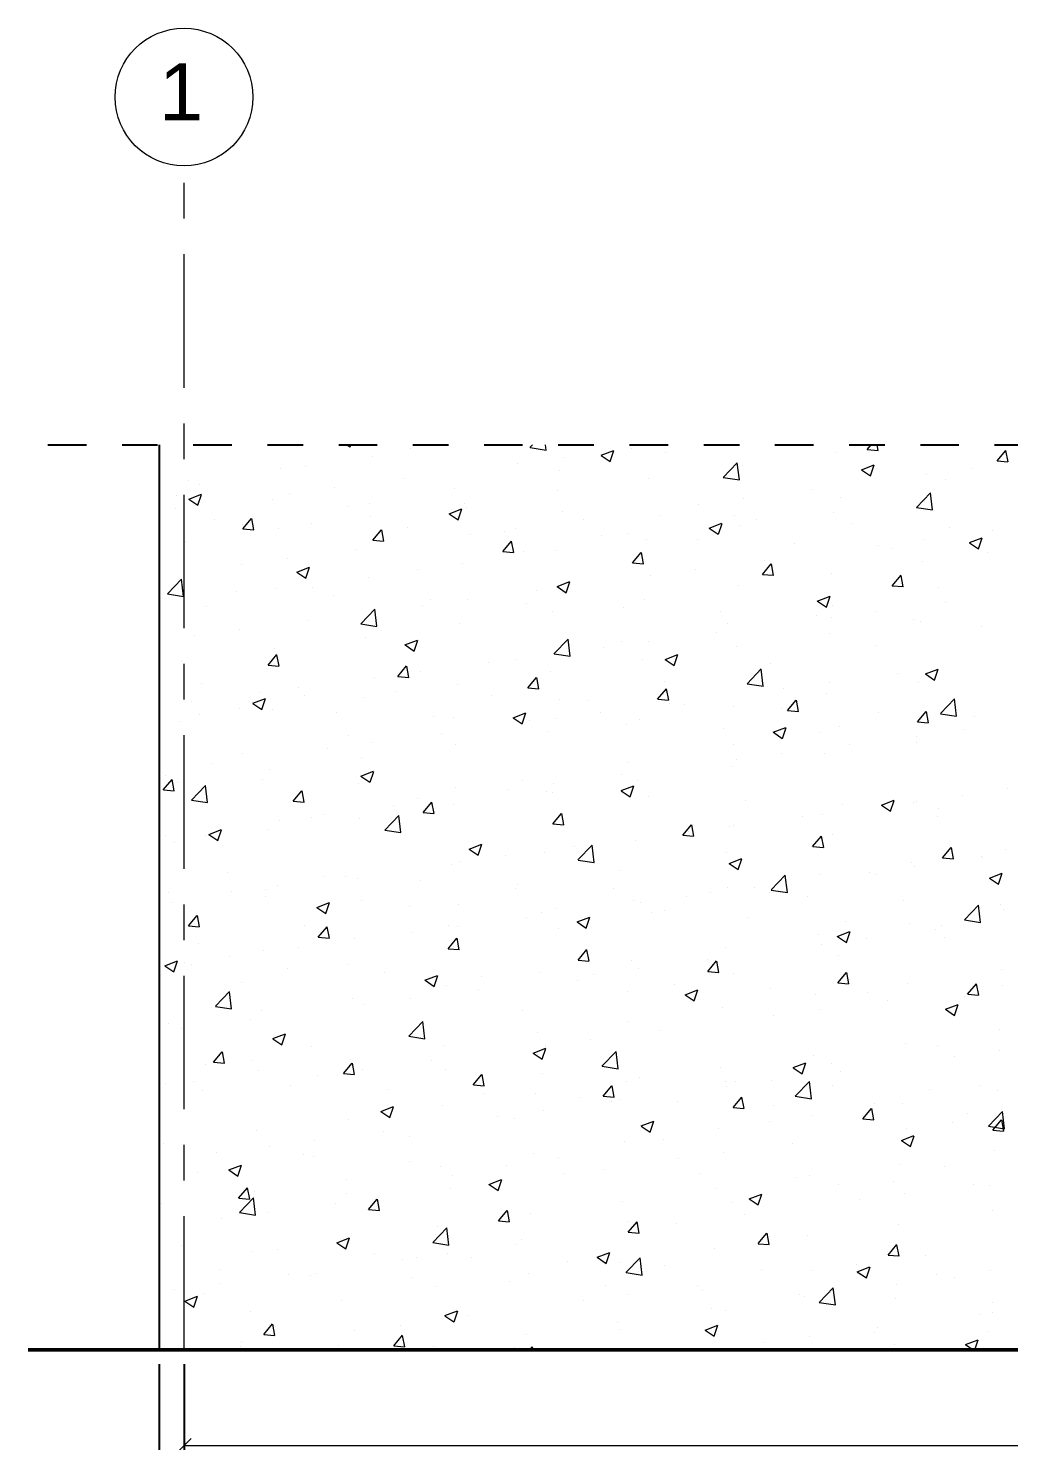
# Model space of a CAD drawing. Header units: inches. Extents: x -1721 to -596, y -6348 to -3031.
# Drawn here: x -806.063 to -803.312, y -3128.241 to -3124.276 of the extents above; entities that cross this region are included whole.
import ezdxf

# ---------------------------------------------------------------- set-up
doc = ezdxf.new("R2010")
doc.units = ezdxf.units.IN
doc.header["$MEASUREMENT"] = 0
for name, pattern in [('$0$ACAD_ISO10W100', [18, 12, -3, 0, -3]), ('$0$CENTERX2', [4, 2.5, -0.5, 0.5, -0.5]), ('$0$CENTRO2', [1.125, 0.75, -0.125, 0.125, -0.125])]:
    doc.linetypes.add(name, pattern=pattern)
for name, color, linetype, lineweight in [('$0$A-ELEV-PATT', 8, 'Continuous', 18), ('$0$AA - pareti sezionate', 236, 'Continuous', 50), ('$0$AA pareti non sezionate', 2, 'Continuous', 25), ('$1$AA - linee quote', 3, 'Continuous', 13), ('$2$A-WALL-FULL', 7, 'Continuous', 35)]:
    doc.layers.add(name, color=color, linetype=linetype, lineweight=lineweight)
doc.styles.add('$0$ARIAL', font='Arial.ttf')
doc.styles.add('$4$E-ROMANS', font='romans.shx', dxfattribs={"width": 0.8})
doc.dimstyles.new('$0$E-0100_TICK_12', dxfattribs={"dimscale": 0.001, "dimtxt": 70, "dimasz": 40, "dimexe": 60, "dimexo": 40, "dimgap": 60, "dimtad": 4, "dimdec": 0, "dimlfac": 100, "dimzin": 0, "dimdsep": 46, "dimtxsty": '$4$E-ROMANS', "dimblk": 'OBLIQUE', "dimblk1": 'OBLIQUE', "dimblk2": 'OBLIQUE', "dimcen": 60, "dimclrd": 256, "dimclre": 256, "dimclrt": 256, "dimadec": 0, "dimazin": 0, "dimtfac": 1, "dimtdec": 0, "dimtmove": 1, "dimatfit": 3, "dimldrblk": '$0$_Open90', "dimfxl": 1, "dimtfill": 1, "dimtolj": 1, "dimtzin": 0, "dimlwd": -1, "dimarcsym": 0})

# ---------------------------------------------------------------- blocks, each defined once
blk = doc.blocks.new('_Oblique')
at = {"color": 0, "linetype": 'ByBlock', "lineweight": -2}
blk.add_line((-0.5, -0.5), (0.5, 0.5), dxfattribs=at)
blk = doc.blocks.new('*D1088')
at = {"layer": '$1$AA - linee quote', "linetype": 'Continuous', "lineweight": -2, "transparency": 16777216}
for p, q in [((-805.6261, -3128.0254), (-805.6261, -3128.3145)), ((-799.6152, -3128.0254), (-799.6152, -3128.3145))]:
    blk.add_line(p, q, dxfattribs=at)
at = {"layer": '$1$AA - linee quote', "transparency": 16777216}
blk.add_line((-805.6261, -3128.2545), (-799.6152, -3128.2545), dxfattribs=at)
at = {"layer": 'DEFPOINTS', "color": 0, "linetype": 'Continuous', "transparency": 16777216}
for p in [(-805.6261, -3127.9854), (-799.6152, -3127.9854), (-799.6152, -3128.2545)]:
    blk.add_point(p, dxfattribs=at)
at = {"layer": '$1$AA - linee quote', "linetype": 'Continuous', "transparency": 16777216, "xscale": 0.04, "yscale": 0.04, "zscale": 0.04, "rotation": 180}
blk.add_blockref('_Oblique', (-805.6261, -3128.2545), dxfattribs=at)
at = {"layer": '$1$AA - linee quote', "linetype": 'Continuous', "transparency": 16777216, "xscale": 0.04, "yscale": 0.04, "zscale": 0.04}
blk.add_blockref('_Oblique', (-799.6152, -3128.2545), dxfattribs=at)
at = {"layer": '$1$AA - linee quote', "linetype": 'Continuous', "transparency": 16777216, "insert": (-802.6206, -3128.3495), "char_height": 0.07, "attachment_point": 5, "style": '$4$E-ROMANS', "bg_fill": 3, "box_fill_scale": 1.25, "bg_fill_color": 256, "bg_fill_true_color": 13158600, "bg_fill_transparency": 0}
blk.add_mtext('\\A1;601', dxfattribs=at)
blk = doc.blocks.new('$0$_Open90')
at = {"color": 0, "linetype": 'ByBlock', "lineweight": -2}
for p, q in [((-19.685, 19.685), (0, 0)), ((0, 0), (-39.37, 0)), ((0, 0), (-19.685, -19.685))]:
    blk.add_line(p, q, dxfattribs=at)
blk = doc.blocks.new('*D1090')
at = {"layer": '$1$AA - linee quote', "linetype": 'Continuous', "lineweight": -2, "transparency": 16777216}
for p, q in [((-805.6961, -3128.0254), (-805.6961, -3128.5157)), ((-796.5552, -3128.0254), (-796.5552, -3128.5157))]:
    blk.add_line(p, q, dxfattribs=at)
at = {"layer": '$1$AA - linee quote', "transparency": 16777216}
blk.add_line((-805.6961, -3128.4557), (-796.5552, -3128.4557), dxfattribs=at)
at = {"layer": 'DEFPOINTS', "color": 0, "linetype": 'Continuous', "transparency": 16777216}
for p in [(-805.6961, -3127.9854), (-796.5552, -3127.9854), (-796.5552, -3128.4557)]:
    blk.add_point(p, dxfattribs=at)
at = {"layer": '$1$AA - linee quote', "linetype": 'Continuous', "transparency": 16777216, "xscale": 0.04, "yscale": 0.04, "zscale": 0.04, "rotation": 180}
blk.add_blockref('_Oblique', (-805.6961, -3128.4557), dxfattribs=at)
at = {"layer": '$1$AA - linee quote', "linetype": 'Continuous', "transparency": 16777216, "xscale": 0.04, "yscale": 0.04, "zscale": 0.04}
blk.add_blockref('_Oblique', (-796.5552, -3128.4557), dxfattribs=at)
at = {"layer": '$1$AA - linee quote', "linetype": 'Continuous', "transparency": 16777216, "insert": (-801.1256, -3128.5507), "char_height": 0.07, "attachment_point": 5, "style": '$4$E-ROMANS', "bg_fill": 3, "box_fill_scale": 1.25, "bg_fill_color": 256, "bg_fill_true_color": 13158600, "bg_fill_transparency": 0}
blk.add_mtext('\\A1;914', dxfattribs=at)

msp = doc.modelspace()

# ---------------------------------------------------------------- linework, layer by layer
at = {"layer": '$0$A-ELEV-PATT', "linetype": 'Continuous'}
for p, q in [((-805.169, -3125.4454), (-805.1604, -3125.4513)), ((-805.1603, -3125.4513), (-805.1584, -3125.4454)), ((-805.0975, -3125.4784), (-805.0975, -3125.4784)), ((-804.99, -3125.4559), (-804.99, -3125.4559)), ((-804.6555, -3125.4527), (-804.6485, -3125.4454)), ((-804.6554, -3125.4529), (-804.6102, -3125.4599)), ((-804.6103, -3125.4599), (-804.612, -3125.4454)), ((-804.5628, -3125.4798), (-804.5628, -3125.4798)), ((-804.4557, -3125.4747), (-804.4202, -3125.4611)), ((-804.4556, -3125.4749), (-804.4303, -3125.4919)), ((-804.4302, -3125.4919), (-804.4199, -3125.4612)), ((-804.3704, -3125.4545), (-804.3704, -3125.4545)), ((-804.2758, -3125.4658), (-804.2758, -3125.4658)), ((-803.7977, -3125.4673), (-803.7977, -3125.4673)), ((-803.7095, -3125.4586), (-803.6984, -3125.4454)), ((-803.7094, -3125.4587), (-803.679, -3125.4613)), ((-803.6785, -3125.4614), (-803.6815, -3125.4454)), ((-803.3451, -3125.4905), (-803.3206, -3125.4613)), ((-803.3142, -3125.4933), (-803.32, -3125.4615)), ((-805.3541, -3125.5109), (-805.3541, -3125.5109)), ((-805.2863, -3125.5068), (-805.2863, -3125.5068)), ((-804.6899, -3125.4966), (-804.6899, -3125.4966)), ((-804.572, -3125.5166), (-804.572, -3125.5166)), ((-804.1133, -3125.5368), (-804.0738, -3125.4956)), ((-804.0681, -3125.544), (-804.0738, -3125.4957)), ((-804.0586, -3125.503), (-804.0586, -3125.503)), ((-803.7257, -3125.5154), (-803.6901, -3125.5018)), ((-803.7255, -3125.5156), (-803.7002, -3125.5326)), ((-803.7002, -3125.5326), (-803.6899, -3125.5019)), ((-803.4156, -3125.5116), (-803.4156, -3125.5116)), ((-803.345, -3125.4906), (-803.3146, -3125.4932)), ((-805.6149, -3125.5467), (-805.6149, -3125.5467)), ((-805.5825, -3125.5576), (-805.5825, -3125.5576)), ((-805.0108, -3125.5388), (-805.0108, -3125.5388)), ((-804.3224, -3125.5411), (-804.3224, -3125.5411)), ((-804.1132, -3125.537), (-804.0681, -3125.544)), ((-803.5428, -3125.5283), (-803.5428, -3125.5283)), ((-803.4892, -3125.5418), (-803.4892, -3125.5418)), ((-805.6477, -3125.5867), (-805.6477, -3125.5867)), ((-805.6126, -3125.5979), (-805.5771, -3125.5842)), ((-805.6125, -3125.5981), (-805.5872, -3125.6151)), ((-805.5871, -3125.6151), (-805.5768, -3125.5844)), ((-805.3765, -3125.5981), (-805.3765, -3125.5981)), ((-805.3303, -3125.5809), (-805.3303, -3125.5809)), ((-805.2032, -3125.5641), (-805.2032, -3125.5641)), ((-804.8683, -3125.5675), (-804.8683, -3125.5675)), ((-804.579, -3125.5737), (-804.579, -3125.5737)), ((-804.056, -3125.5959), (-804.056, -3125.5959)), ((-803.8636, -3125.5706), (-803.8636, -3125.5706)), ((-803.7855, -3125.5927), (-803.7855, -3125.5927)), ((-803.5712, -3125.6209), (-803.5316, -3125.5797)), ((-803.526, -3125.6281), (-803.5316, -3125.5798)), ((-805.6512, -3125.6231), (-805.6512, -3125.6231)), ((-805.1645, -3125.6183), (-805.1645, -3125.6183)), ((-805.1053, -3125.6096), (-805.1053, -3125.6096)), ((-804.8826, -3125.6386), (-804.847, -3125.6249)), ((-804.8824, -3125.6387), (-804.8571, -3125.6558)), ((-804.8571, -3125.6558), (-804.8468, -3125.6251)), ((-804.8398, -3125.6094), (-804.8398, -3125.6094)), ((-804.8341, -3125.621), (-804.8341, -3125.621)), ((-804.5629, -3125.6325), (-804.5629, -3125.6325)), ((-804.1832, -3125.6126), (-804.1832, -3125.6126)), ((-803.8039, -3125.6364), (-803.8039, -3125.6364)), ((-803.5711, -3125.6211), (-803.5259, -3125.6281)), ((-803.5473, -3125.6039), (-803.5473, -3125.6039)), ((-805.5406, -3125.6549), (-805.5406, -3125.6549)), ((-805.4609, -3125.6813), (-805.4364, -3125.6522)), ((-805.4608, -3125.6692), (-805.4608, -3125.6692)), ((-805.4299, -3125.6841), (-805.4358, -3125.6523)), ((-805.3603, -3125.68), (-805.3603, -3125.68)), ((-805.2694, -3125.6664), (-805.2694, -3125.6664)), ((-805.1037, -3125.6475), (-805.1037, -3125.6475)), ((-804.9982, -3125.6778), (-804.9982, -3125.6778)), ((-804.6964, -3125.6802), (-804.6964, -3125.6802)), ((-804.504, -3125.6549), (-804.504, -3125.6549)), ((-804.2918, -3125.644), (-804.2918, -3125.644)), ((-804.1525, -3125.6793), (-804.1169, -3125.6656)), ((-804.1524, -3125.6794), (-804.1271, -3125.6965)), ((-804.127, -3125.6965), (-804.1167, -3125.6658)), ((-804.0818, -3125.6435), (-804.0818, -3125.6435)), ((-804.0647, -3125.6722), (-804.0647, -3125.6722)), ((-804.0206, -3125.6554), (-804.0206, -3125.6554)), ((-803.7494, -3125.6669), (-803.7494, -3125.6669)), ((-803.4782, -3125.6783), (-803.4782, -3125.6783)), ((-805.6211, -3125.7158), (-805.6211, -3125.7158)), ((-805.4607, -3125.6814), (-805.4304, -3125.6841)), ((-805.0965, -3125.7132), (-805.072, -3125.684)), ((-805.0964, -3125.7133), (-805.066, -3125.7159)), ((-805.0655, -3125.716), (-805.0714, -3125.6842)), ((-804.8236, -3125.6969), (-804.8236, -3125.6969)), ((-804.7321, -3125.7451), (-804.7076, -3125.7159)), ((-804.727, -3125.6893), (-804.727, -3125.6893)), ((-804.7011, -3125.7479), (-804.707, -3125.7161)), ((-804.4558, -3125.7007), (-804.4558, -3125.7007)), ((-804.378, -3125.6944), (-804.378, -3125.6944)), ((-804.3286, -3125.7102), (-804.3286, -3125.7102)), ((-804.1847, -3125.7122), (-804.1847, -3125.7122)), ((-803.5493, -3125.7119), (-803.5493, -3125.7119)), ((-803.4224, -3125.7199), (-803.3869, -3125.7063)), ((-803.4223, -3125.7201), (-803.397, -3125.7372)), ((-803.397, -3125.7372), (-803.3867, -3125.7065)), ((-803.3569, -3125.6866), (-803.3569, -3125.6866)), ((-805.1444, -3125.7392), (-805.1444, -3125.7392)), ((-804.732, -3125.7452), (-804.7016, -3125.7478)), ((-804.6743, -3125.7452), (-804.6743, -3125.7452)), ((-804.5852, -3125.7428), (-804.5852, -3125.7428)), ((-804.3677, -3125.777), (-804.3433, -3125.7478)), ((-804.3368, -3125.7798), (-804.3426, -3125.7479)), ((-803.9135, -3125.7236), (-803.9135, -3125.7236)), ((-803.6764, -3125.7287), (-803.6764, -3125.7287)), ((-803.6423, -3125.7351), (-803.6423, -3125.7351)), ((-803.3711, -3125.7466), (-803.3711, -3125.7466)), ((-805.464, -3125.7812), (-805.464, -3125.7812)), ((-805.3368, -3125.7645), (-805.3368, -3125.7645)), ((-805.3094, -3125.8024), (-805.2738, -3125.7888)), ((-805.2839, -3125.8196), (-805.2736, -3125.7889)), ((-804.9705, -3125.7961), (-804.9705, -3125.7961)), ((-804.846, -3125.7785), (-804.846, -3125.7785)), ((-804.3676, -3125.777), (-804.3373, -3125.7797)), ((-804.1897, -3125.7962), (-804.1897, -3125.7962)), ((-804.0034, -3125.8089), (-803.9789, -3125.7797)), ((-803.9973, -3125.7709), (-803.9973, -3125.7709)), ((-803.9724, -3125.8117), (-803.9783, -3125.7798)), ((-803.5535, -3125.773), (-803.5535, -3125.773)), ((-805.6725, -3125.8635), (-805.6329, -3125.8223)), ((-805.6273, -3125.8707), (-805.6329, -3125.8224)), ((-805.3092, -3125.8026), (-805.284, -3125.8196)), ((-805.1099, -3125.8166), (-805.1099, -3125.8166)), ((-804.5793, -3125.8431), (-804.5438, -3125.8294)), ((-804.5539, -3125.8603), (-804.5436, -3125.8296)), ((-804.3168, -3125.813), (-804.3168, -3125.813)), ((-804.0033, -3125.8089), (-803.9729, -3125.8116)), ((-803.8101, -3125.8055), (-803.8101, -3125.8055)), ((-803.639, -3125.8407), (-803.6145, -3125.8115)), ((-803.608, -3125.8435), (-803.6139, -3125.8117)), ((-805.6724, -3125.8637), (-805.6272, -3125.8707)), ((-805.4776, -3125.8563), (-805.4776, -3125.8563)), ((-805.3664, -3125.8491), (-805.3664, -3125.8491)), ((-805.2668, -3125.8469), (-805.2668, -3125.8469)), ((-805.2064, -3125.8678), (-805.2064, -3125.8678)), ((-804.9352, -3125.8793), (-804.9352, -3125.8793)), ((-804.6377, -3125.8552), (-804.6377, -3125.8552)), ((-804.5792, -3125.8433), (-804.5539, -3125.8603)), ((-804.3348, -3125.8794), (-804.3348, -3125.8794)), ((-804.0709, -3125.8413), (-804.0709, -3125.8413)), ((-803.8493, -3125.8838), (-803.8137, -3125.8701)), ((-803.8238, -3125.901), (-803.8135, -3125.8703)), ((-803.6389, -3125.8408), (-803.6085, -3125.8434)), ((-803.5102, -3125.8449), (-803.5102, -3125.8449)), ((-805.6273, -3125.8849), (-805.6273, -3125.8849)), ((-805.5631, -3125.8978), (-805.5631, -3125.8978)), ((-805.1303, -3125.9476), (-805.0907, -3125.9064)), ((-805.0851, -3125.9547), (-805.0907, -3125.9065)), ((-804.9572, -3125.8973), (-804.9572, -3125.8973)), ((-804.83, -3125.8806), (-804.83, -3125.8806)), ((-804.664, -3125.8907), (-804.664, -3125.8907)), ((-804.5914, -3125.9119), (-804.5914, -3125.9119)), ((-804.3928, -3125.9022), (-804.3928, -3125.9022)), ((-804.1217, -3125.9136), (-804.1217, -3125.9136)), ((-803.8491, -3125.884), (-803.8239, -3125.901)), ((-803.8065, -3125.8958), (-803.8065, -3125.8958)), ((-803.6829, -3125.9123), (-803.6829, -3125.9123)), ((-803.4905, -3125.887), (-803.4905, -3125.887)), ((-805.278, -3125.9395), (-805.278, -3125.9395)), ((-805.1302, -3125.9478), (-805.085, -3125.9548)), ((-804.8522, -3125.9476), (-804.8522, -3125.9476)), ((-804.1027, -3125.9466), (-804.1027, -3125.9466)), ((-803.8505, -3125.9251), (-803.8505, -3125.9251)), ((-803.8101, -3125.929), (-803.8101, -3125.929)), ((-803.5793, -3125.9365), (-803.5793, -3125.9365)), ((-803.5597, -3125.9421), (-803.5597, -3125.9421)), ((-803.3885, -3125.9565), (-803.3885, -3125.9565)), ((-805.5976, -3125.9816), (-805.5976, -3125.9816)), ((-805.4704, -3125.9649), (-805.4704, -3125.9649)), ((-805.116, -3125.9857), (-805.116, -3125.9857)), ((-805.0062, -3126.0069), (-804.9706, -3125.9933)), ((-804.9807, -3126.0242), (-804.9704, -3125.9935)), ((-804.5882, -3126.0317), (-804.5486, -3125.9904)), ((-804.543, -3126.0388), (-804.5486, -3125.9906)), ((-804.399, -3125.9975), (-804.399, -3125.9975)), ((-804.3233, -3125.9966), (-804.3233, -3125.9966)), ((-804.1309, -3125.9713), (-804.1309, -3125.9713)), ((-803.8163, -3125.9746), (-803.8163, -3125.9746)), ((-805.3904, -3126.0635), (-805.3659, -3126.0343)), ((-805.3726, -3126.0183), (-805.3726, -3126.0183)), ((-805.3594, -3126.0662), (-805.3653, -3126.0344)), ((-805.006, -3126.0071), (-804.9807, -3126.0242)), ((-804.588, -3126.0318), (-804.5429, -3126.0389)), ((-804.4505, -3126.0133), (-804.4505, -3126.0133)), ((-804.2761, -3126.0476), (-804.2405, -3126.034)), ((-804.2506, -3126.0648), (-804.2403, -3126.0341)), ((-804.0771, -3126.0104), (-804.0771, -3126.0104)), ((-803.6848, -3126.0073), (-803.6848, -3126.0073)), ((-805.6334, -3126.054), (-805.6334, -3126.054)), ((-805.3902, -3126.0635), (-805.3599, -3126.0662)), ((-805.026, -3126.0953), (-805.0015, -3126.0661)), ((-804.995, -3126.0981), (-805.0009, -3126.0663)), ((-804.7713, -3126.0556), (-804.7713, -3126.0556)), ((-804.6953, -3126.0483), (-804.6953, -3126.0483)), ((-804.3409, -3126.0485), (-804.3409, -3126.0485)), ((-804.276, -3126.0478), (-804.2507, -3126.0648)), ((-804.046, -3126.1158), (-804.0064, -3126.0745)), ((-804.0008, -3126.1229), (-804.0064, -3126.0747)), ((-803.981, -3126.0582), (-803.981, -3126.0582)), ((-803.546, -3126.0883), (-803.5105, -3126.0747)), ((-803.5206, -3126.1055), (-803.5103, -3126.0748)), ((-805.5765, -3126.1159), (-805.5765, -3126.1159)), ((-805.0909, -3126.0977), (-805.0909, -3126.0977)), ((-805.0259, -3126.0954), (-804.9955, -3126.0981)), ((-804.9915, -3126.0992), (-804.9915, -3126.0992)), ((-804.9637, -3126.0809), (-804.9637, -3126.0809)), ((-804.8584, -3126.1168), (-804.8584, -3126.1168)), ((-804.6616, -3126.1272), (-804.6371, -3126.098)), ((-804.6307, -3126.13), (-804.6365, -3126.0982)), ((-804.5975, -3126.081), (-804.5975, -3126.081)), ((-804.2773, -3126.109), (-804.2773, -3126.109)), ((-804.0459, -3126.1159), (-804.0007, -3126.1229)), ((-803.8165, -3126.1127), (-803.8165, -3126.1127)), ((-803.6241, -3126.0873), (-803.6241, -3126.0873)), ((-803.5658, -3126.1112), (-803.5658, -3126.1112)), ((-803.5459, -3126.0885), (-803.5206, -3126.1055)), ((-805.4117, -3126.1399), (-805.4117, -3126.1399)), ((-805.3053, -3126.1274), (-805.3053, -3126.1274)), ((-805.2878, -3126.15), (-805.2878, -3126.15)), ((-805.1222, -3126.1548), (-805.1222, -3126.1548)), ((-805.0341, -3126.1388), (-805.0341, -3126.1388)), ((-804.7629, -3126.1503), (-804.7629, -3126.1503)), ((-804.6615, -3126.1273), (-804.6311, -3126.1299)), ((-804.2973, -3126.1591), (-804.2728, -3126.1299)), ((-804.2663, -3126.1619), (-804.2722, -3126.13)), ((-803.9437, -3126.1294), (-803.9437, -3126.1294)), ((-803.8224, -3126.1437), (-803.8224, -3126.1437)), ((-805.6041, -3126.1652), (-805.6041, -3126.1652)), ((-805.4694, -3126.1842), (-805.4694, -3126.1842)), ((-805.433, -3126.1708), (-805.3974, -3126.1571)), ((-805.4329, -3126.171), (-805.4076, -3126.188)), ((-805.4075, -3126.188), (-805.3972, -3126.1573)), ((-805.3788, -3126.1874), (-805.3788, -3126.1874)), ((-805.1982, -3126.1956), (-805.1982, -3126.1956)), ((-804.5735, -3126.1599), (-804.5735, -3126.1599)), ((-804.4918, -3126.1618), (-804.4918, -3126.1618)), ((-804.2971, -3126.1592), (-804.2668, -3126.1618)), ((-804.2645, -3126.1716), (-804.2645, -3126.1716)), ((-804.2206, -3126.1732), (-804.2206, -3126.1732)), ((-804.0833, -3126.1795), (-804.0833, -3126.1795)), ((-803.9494, -3126.1847), (-803.9494, -3126.1847)), ((-803.9329, -3126.191), (-803.9084, -3126.1618)), ((-803.9328, -3126.191), (-803.9024, -3126.1937)), ((-803.9019, -3126.1938), (-803.9078, -3126.1619)), ((-803.6782, -3126.1961), (-803.6782, -3126.1961)), ((-803.5685, -3126.2228), (-803.544, -3126.1937)), ((-803.5376, -3126.2257), (-803.5434, -3126.1938)), ((-803.5038, -3126.1998), (-803.4643, -3126.1586)), ((-803.4907, -3126.1851), (-803.4907, -3126.1851)), ((-803.4586, -3126.207), (-803.4643, -3126.1587)), ((-805.6396, -3126.2231), (-805.6396, -3126.2231)), ((-805.584, -3126.2009), (-805.584, -3126.2009)), ((-804.927, -3126.2071), (-804.927, -3126.2071)), ((-804.8698, -3126.2107), (-804.8698, -3126.2107)), ((-804.7029, -3126.2115), (-804.6674, -3126.1978)), ((-804.7028, -3126.2116), (-804.6775, -3126.2287)), ((-804.6775, -3126.2287), (-804.6672, -3126.198)), ((-804.6558, -3126.2185), (-804.6558, -3126.2185)), ((-804.5841, -3126.2137), (-804.5841, -3126.2137)), ((-804.4569, -3126.197), (-804.4569, -3126.197)), ((-804.3846, -3126.23), (-804.3846, -3126.23)), ((-804.3471, -3126.2176), (-804.3471, -3126.2176)), ((-803.787, -3126.2359), (-803.787, -3126.2359)), ((-803.5684, -3126.2229), (-803.538, -3126.2256)), ((-803.5037, -3126.2), (-803.4585, -3126.207)), ((-803.407, -3126.2076), (-803.407, -3126.2076)), ((-805.166, -3126.2616), (-805.166, -3126.2616)), ((-804.9049, -3126.2559), (-804.9049, -3126.2559)), ((-804.6037, -3126.2501), (-804.6037, -3126.2501)), ((-804.1135, -3126.2415), (-804.1135, -3126.2415)), ((-803.9729, -3126.2522), (-803.9373, -3126.2385)), ((-803.9727, -3126.2523), (-803.9475, -3126.2694)), ((-803.9474, -3126.2694), (-803.9371, -3126.2387)), ((-803.8423, -3126.2529), (-803.8423, -3126.2529)), ((-803.5711, -3126.2644), (-803.5711, -3126.2644)), ((-803.4369, -3126.2455), (-803.4369, -3126.2455)), ((-805.4623, -3126.3124), (-805.4623, -3126.3124)), ((-805.2245, -3126.298), (-805.2245, -3126.298)), ((-805.0973, -3126.2813), (-805.0973, -3126.2813)), ((-804.8645, -3126.2859), (-804.8645, -3126.2859)), ((-804.0833, -3126.2868), (-804.0833, -3126.2868)), ((-803.9502, -3126.313), (-803.9502, -3126.313)), ((-803.8286, -3126.3128), (-803.8286, -3126.3128)), ((-803.7578, -3126.2877), (-803.7578, -3126.2877)), ((-803.572, -3126.2803), (-803.572, -3126.2803)), ((-805.5453, -3126.3403), (-805.5453, -3126.3403)), ((-805.1284, -3126.3239), (-805.1284, -3126.3239)), ((-804.3795, -3126.3377), (-804.3795, -3126.3377)), ((-804.0894, -3126.3486), (-804.0894, -3126.3486)), ((-804.0773, -3126.3298), (-804.0773, -3126.3298)), ((-805.6843, -3126.4137), (-805.6598, -3126.3845)), ((-805.6775, -3126.3742), (-805.6775, -3126.3742)), ((-805.6533, -3126.4165), (-805.6592, -3126.3846)), ((-805.6458, -3126.3922), (-805.6458, -3126.3922)), ((-805.4064, -3126.3856), (-805.4064, -3126.3856)), ((-805.385, -3126.3565), (-805.385, -3126.3565)), ((-805.1298, -3126.3753), (-805.0942, -3126.3617)), ((-805.1296, -3126.3755), (-805.1044, -3126.3925)), ((-805.1043, -3126.3925), (-805.094, -3126.3618)), ((-804.6758, -3126.3885), (-804.6758, -3126.3885)), ((-804.3982, -3126.372), (-804.3982, -3126.372)), ((-804.3533, -3126.3867), (-804.3533, -3126.3867)), ((-805.6841, -3126.4138), (-805.6538, -3126.4164)), ((-805.6051, -3126.4424), (-805.5656, -3126.4012)), ((-805.5599, -3126.4496), (-805.5655, -3126.4013)), ((-805.3199, -3126.4456), (-805.2954, -3126.4164)), ((-805.2889, -3126.4484), (-805.2948, -3126.4165)), ((-805.1352, -3126.3971), (-805.1352, -3126.3971)), ((-804.864, -3126.4085), (-804.864, -3126.4085)), ((-804.7177, -3126.4141), (-804.7177, -3126.4141)), ((-804.6099, -3126.4192), (-804.6099, -3126.4192)), ((-804.5928, -3126.42), (-804.5928, -3126.42)), ((-804.5906, -3126.3973), (-804.5906, -3126.3973)), ((-804.3997, -3126.416), (-804.3641, -3126.4024)), ((-804.3996, -3126.4162), (-804.3743, -3126.4332)), ((-804.3742, -3126.4332), (-804.3639, -3126.4025)), ((-804.3216, -3126.4314), (-804.3216, -3126.4314)), ((-803.4434, -3126.4291), (-803.4434, -3126.4291)), ((-803.3144, -3126.4113), (-803.3144, -3126.4113)), ((-805.605, -3126.4426), (-805.5598, -3126.4496)), ((-805.3198, -3126.4456), (-805.2894, -3126.4483)), ((-805.0386, -3126.4563), (-805.0386, -3126.4563)), ((-804.972, -3126.4394), (-804.972, -3126.4394)), ((-804.9555, -3126.4774), (-804.931, -3126.4483)), ((-804.9245, -3126.4802), (-804.9304, -3126.4484)), ((-804.8707, -3126.455), (-804.8707, -3126.455)), ((-804.0505, -3126.4429), (-804.0505, -3126.4429)), ((-803.7793, -3126.4544), (-803.7793, -3126.4544)), ((-803.6697, -3126.4567), (-803.6341, -3126.443)), ((-803.6695, -3126.4569), (-803.6442, -3126.4739)), ((-803.6442, -3126.4739), (-803.6339, -3126.4432)), ((-803.5782, -3126.4494), (-803.5782, -3126.4494)), ((-803.5706, -3126.4458), (-803.5706, -3126.4458)), ((-803.5081, -3126.4658), (-803.5081, -3126.4658)), ((-805.3581, -3126.4984), (-805.3581, -3126.4984)), ((-805.2683, -3126.4902), (-805.2683, -3126.4902)), ((-805.231, -3126.4816), (-805.231, -3126.4816)), ((-805.1346, -3126.4931), (-805.1346, -3126.4931)), ((-805.063, -3126.5265), (-805.0234, -3126.4853)), ((-805.0178, -3126.5337), (-805.0234, -3126.4854)), ((-804.9554, -3126.4775), (-804.925, -3126.4802)), ((-804.5911, -3126.5093), (-804.5667, -3126.4801)), ((-804.591, -3126.5094), (-804.5607, -3126.512)), ((-804.5602, -3126.5121), (-804.5661, -3126.4803)), ((-804.2268, -3126.5412), (-804.2023, -3126.512)), ((-804.1958, -3126.544), (-804.2017, -3126.5122)), ((-804.0838, -3126.5134), (-804.0838, -3126.5134)), ((-803.8914, -3126.4881), (-803.8914, -3126.4881)), ((-803.8348, -3126.4819), (-803.8348, -3126.4819)), ((-803.5117, -3126.4882), (-803.5117, -3126.4882)), ((-805.679, -3126.5406), (-805.679, -3126.5406)), ((-805.5646, -3126.5411), (-805.5646, -3126.5411)), ((-805.5566, -3126.5392), (-805.521, -3126.5255)), ((-805.5565, -3126.5393), (-805.5312, -3126.5564)), ((-805.5311, -3126.5564), (-805.5208, -3126.5257)), ((-805.3912, -3126.5256), (-805.3912, -3126.5256)), ((-805.0629, -3126.5267), (-805.0177, -3126.5337)), ((-804.2267, -3126.5413), (-804.1963, -3126.5439)), ((-804.211, -3126.5301), (-804.211, -3126.5301)), ((-804.0956, -3126.5177), (-804.0956, -3126.5177)), ((-803.8624, -3126.5731), (-803.8379, -3126.5439)), ((-803.8314, -3126.5759), (-803.8373, -3126.544)), ((-803.808, -3126.5391), (-803.808, -3126.5391)), ((-805.652, -3126.5613), (-805.652, -3126.5613)), ((-804.8265, -3126.5799), (-804.791, -3126.5662)), ((-804.8264, -3126.58), (-804.8011, -3126.5971)), ((-804.8011, -3126.5971), (-804.7908, -3126.5664)), ((-804.6161, -3126.5883), (-804.6161, -3126.5883)), ((-804.5318, -3126.5724), (-804.5318, -3126.5724)), ((-804.5208, -3126.6106), (-804.4812, -3126.5694)), ((-804.4756, -3126.6178), (-804.4812, -3126.5695)), ((-804.3595, -3126.5558), (-804.3595, -3126.5558)), ((-804.1042, -3126.5899), (-804.1042, -3126.5899)), ((-803.8623, -3126.5731), (-803.8319, -3126.5758)), ((-803.498, -3126.605), (-803.4735, -3126.5758)), ((-803.4671, -3126.6078), (-803.4729, -3126.5759)), ((-803.3205, -3126.5804), (-803.3205, -3126.5804)), ((-804.8769, -3126.6241), (-804.8769, -3126.6241)), ((-804.8514, -3126.6144), (-804.8514, -3126.6144)), ((-804.7242, -3126.5977), (-804.7242, -3126.5977)), ((-804.5207, -3126.6108), (-804.4755, -3126.6178)), ((-804.0965, -3126.6205), (-804.0609, -3126.6069)), ((-804.0963, -3126.6207), (-804.0711, -3126.6377)), ((-804.071, -3126.6378), (-804.0607, -3126.6071)), ((-803.5844, -3126.6185), (-803.5844, -3126.6185)), ((-803.5771, -3126.6294), (-803.5771, -3126.6294)), ((-803.4979, -3126.605), (-803.4676, -3126.6077)), ((-803.39, -3126.5997), (-803.39, -3126.5997)), ((-803.3847, -3126.6041), (-803.3847, -3126.6041)), ((-805.5053, -3126.6452), (-805.5053, -3126.6452)), ((-805.2341, -3126.6567), (-805.2341, -3126.6567)), ((-805.1722, -3126.6567), (-805.1722, -3126.6567)), ((-805.1407, -3126.6622), (-805.1407, -3126.6622)), ((-804.9629, -3126.6681), (-804.9629, -3126.6681)), ((-804.4005, -3126.6408), (-804.4005, -3126.6408)), ((-803.9786, -3126.6947), (-803.9391, -3126.6535)), ((-803.9334, -3126.7018), (-803.9391, -3126.6536)), ((-803.841, -3126.651), (-803.841, -3126.651)), ((-803.7042, -3126.6462), (-803.7042, -3126.6462)), ((-803.6863, -3126.6506), (-803.6863, -3126.6506)), ((-803.3664, -3126.6612), (-803.3309, -3126.6476)), ((-803.3663, -3126.6614), (-803.341, -3126.6784)), ((-803.3409, -3126.6784), (-803.3306, -3126.6477)), ((-805.6694, -3126.702), (-805.6694, -3126.702)), ((-805.4918, -3126.6987), (-805.4918, -3126.6987)), ((-805.3973, -3126.6947), (-805.3973, -3126.6947)), ((-805.3646, -3126.682), (-805.3646, -3126.682)), ((-804.6968, -3126.6916), (-804.6968, -3126.6916)), ((-804.6917, -3126.6796), (-804.6917, -3126.6796)), ((-804.4206, -3126.691), (-804.4206, -3126.691)), ((-804.1494, -3126.7025), (-804.1494, -3126.7025)), ((-804.1018, -3126.6868), (-804.1018, -3126.6868)), ((-804.0251, -3126.6884), (-804.0251, -3126.6884)), ((-803.9825, -3126.7014), (-803.9825, -3126.7014)), ((-803.9785, -3126.6949), (-803.9334, -3126.7019)), ((-805.6582, -3126.7305), (-805.6582, -3126.7305)), ((-805.3982, -3126.7134), (-805.3982, -3126.7134)), ((-805.2534, -3126.7437), (-805.2178, -3126.73)), ((-805.2532, -3126.7439), (-805.228, -3126.7609)), ((-805.2279, -3126.7609), (-805.2176, -3126.7302)), ((-805.127, -3126.7249), (-805.127, -3126.7249)), ((-804.993, -3126.7425), (-804.993, -3126.7425)), ((-804.8558, -3126.7364), (-804.8558, -3126.7364)), ((-804.5846, -3126.7478), (-804.5846, -3126.7478)), ((-804.3656, -3126.7249), (-804.3656, -3126.7249)), ((-804.3446, -3126.7305), (-804.3446, -3126.7305)), ((-804.2175, -3126.7137), (-804.2175, -3126.7137)), ((-803.8782, -3126.7139), (-803.8782, -3126.7139)), ((-803.607, -3126.7254), (-803.607, -3126.7254)), ((-803.4365, -3126.7788), (-803.3969, -3126.7375)), ((-803.3913, -3126.7859), (-803.3969, -3126.7377)), ((-803.3358, -3126.7369), (-803.3358, -3126.7369)), ((-803.3267, -3126.7495), (-803.3267, -3126.7495)), ((-805.6138, -3126.7958), (-805.5893, -3126.7666)), ((-805.5828, -3126.7986), (-805.5887, -3126.7668)), ((-804.6655, -3126.7727), (-804.6655, -3126.7727)), ((-804.6222, -3126.7574), (-804.6222, -3126.7574)), ((-804.5233, -3126.7844), (-804.4877, -3126.7707)), ((-804.5232, -3126.7845), (-804.4979, -3126.8016)), ((-804.4978, -3126.8016), (-804.4875, -3126.7709)), ((-804.3135, -3126.7593), (-804.3135, -3126.7593)), ((-804.2788, -3126.7523), (-804.2788, -3126.7523)), ((-804.0423, -3126.7707), (-804.0423, -3126.7707)), ((-803.7711, -3126.7822), (-803.7711, -3126.7822)), ((-803.5906, -3126.7876), (-803.5906, -3126.7876)), ((-803.4364, -3126.779), (-803.3912, -3126.786)), ((-805.6136, -3126.7959), (-805.5833, -3126.7985)), ((-805.2893, -3126.7933), (-805.2893, -3126.7933)), ((-805.2494, -3126.8277), (-805.2249, -3126.7985)), ((-805.2493, -3126.8277), (-805.2189, -3126.8304)), ((-805.2184, -3126.8305), (-805.2243, -3126.7986)), ((-804.985, -3126.8148), (-804.985, -3126.8148)), ((-804.885, -3126.8596), (-804.8605, -3126.8304)), ((-804.8831, -3126.7932), (-804.8831, -3126.7932)), ((-804.8541, -3126.8624), (-804.8599, -3126.8305)), ((-804.8578, -3126.7981), (-804.8578, -3126.7981)), ((-804.575, -3126.8032), (-804.575, -3126.8032)), ((-803.8471, -3126.8202), (-803.8471, -3126.8202)), ((-803.7933, -3126.8251), (-803.7577, -3126.8114)), ((-803.7931, -3126.8252), (-803.7678, -3126.8423)), ((-803.7678, -3126.8423), (-803.7575, -3126.8116)), ((-803.7107, -3126.8298), (-803.7107, -3126.8298)), ((-803.5183, -3126.8045), (-803.5183, -3126.8045)), ((-803.4999, -3126.7936), (-803.4999, -3126.7936)), ((-803.4922, -3126.8284), (-803.4922, -3126.8284)), ((-805.5855, -3126.8442), (-805.5855, -3126.8442)), ((-805.4035, -3126.8638), (-805.4035, -3126.8638)), ((-805.3058, -3126.857), (-805.3058, -3126.857)), ((-805.1469, -3126.8313), (-805.1469, -3126.8313)), ((-804.8849, -3126.8596), (-804.8545, -3126.8623)), ((-804.8713, -3126.854), (-804.8713, -3126.854)), ((-804.5207, -3126.8914), (-804.4962, -3126.8622)), ((-804.4897, -3126.8942), (-804.4956, -3126.8624)), ((-804.108, -3126.8559), (-804.108, -3126.8559)), ((-803.8379, -3126.8465), (-803.8379, -3126.8465)), ((-805.6802, -3126.9075), (-805.6446, -3126.8939)), ((-805.6801, -3126.9077), (-805.6548, -3126.9248)), ((-805.6643, -3126.8996), (-805.6643, -3126.8996)), ((-805.6547, -3126.9248), (-805.6444, -3126.8941)), ((-805.6254, -3126.8991), (-805.6254, -3126.8991)), ((-805.6064, -3126.9034), (-805.6064, -3126.9034)), ((-805.4982, -3126.8824), (-805.4982, -3126.8824)), ((-805.1675, -3126.9049), (-805.1675, -3126.9049)), ((-804.5205, -3126.8915), (-804.4902, -3126.8942)), ((-804.3718, -3126.894), (-804.3718, -3126.894)), ((-804.1587, -3126.8888), (-804.1587, -3126.8888)), ((-804.1563, -3126.9233), (-804.1318, -3126.8941)), ((-804.1253, -3126.9261), (-804.1312, -3126.8943)), ((-803.7885, -3126.8792), (-803.7885, -3126.8792)), ((-805.3352, -3126.9149), (-805.3352, -3126.9149)), ((-805.064, -3126.9263), (-805.064, -3126.9263)), ((-804.9502, -3126.9482), (-804.9146, -3126.9346)), ((-804.95, -3126.9484), (-804.9247, -3126.9654)), ((-804.9247, -3126.9654), (-804.9144, -3126.9347)), ((-804.7928, -3126.9378), (-804.7928, -3126.9378)), ((-804.6284, -3126.9265), (-804.6284, -3126.9265)), ((-804.5216, -3126.9493), (-804.5216, -3126.9493)), ((-804.4783, -3126.9308), (-804.4783, -3126.9308)), ((-804.3511, -3126.9141), (-804.3511, -3126.9141)), ((-804.1562, -3126.9234), (-804.1258, -3126.926)), ((-804.0848, -3126.9301), (-804.0848, -3126.9301)), ((-803.7919, -3126.9552), (-803.7674, -3126.926)), ((-803.761, -3126.958), (-803.7668, -3126.9262)), ((-803.3329, -3126.9187), (-803.3329, -3126.9187)), ((-805.5378, -3127.0214), (-805.4982, -3126.9801)), ((-805.4926, -3127.0285), (-805.4982, -3126.9803)), ((-805.4638, -3126.9557), (-805.4638, -3126.9557)), ((-804.8892, -3126.9623), (-804.8892, -3126.9623)), ((-804.7991, -3126.9731), (-804.7991, -3126.9731)), ((-804.381, -3126.9809), (-804.381, -3126.9809)), ((-804.2505, -3126.9607), (-804.2505, -3126.9607)), ((-804.2201, -3126.9889), (-804.1845, -3126.9753)), ((-804.2199, -3126.9891), (-804.1947, -3127.0061)), ((-804.1946, -3127.0061), (-804.1843, -3126.9754)), ((-803.9793, -3126.9722), (-803.9793, -3126.9722)), ((-803.8533, -3126.9893), (-803.8533, -3126.9893)), ((-803.7918, -3126.9553), (-803.7614, -3126.9579)), ((-803.7081, -3126.9836), (-803.7081, -3126.9836)), ((-803.5967, -3126.9567), (-803.5967, -3126.9567)), ((-803.4276, -3126.9871), (-803.4031, -3126.9579)), ((-803.4274, -3126.9871), (-803.3971, -3126.9898)), ((-803.3966, -3126.9899), (-803.4025, -3126.958)), ((-803.3311, -3126.9626), (-803.3311, -3126.9626)), ((-805.5377, -3127.0215), (-805.4925, -3127.0286)), ((-805.1531, -3127.0004), (-805.1531, -3127.0004)), ((-805.1187, -3127.0152), (-805.1187, -3127.0152)), ((-804.9915, -3126.9984), (-804.9915, -3126.9984)), ((-804.1142, -3127.025), (-804.1142, -3127.025)), ((-803.6519, -3127.0048), (-803.6519, -3127.0048)), ((-803.49, -3127.0296), (-803.4545, -3127.0159)), ((-803.4645, -3127.0468), (-803.4542, -3127.0161)), ((-803.4369, -3126.9951), (-803.4369, -3126.9951)), ((-805.6705, -3127.0687), (-805.6705, -3127.0687)), ((-805.4395, -3127.0574), (-805.4395, -3127.0574)), ((-805.4097, -3127.0329), (-805.4097, -3127.0329)), ((-804.9956, -3127.1055), (-804.956, -3127.0642)), ((-804.9504, -3127.1126), (-804.956, -3127.0644)), ((-804.6773, -3127.0318), (-804.6773, -3127.0318)), ((-804.378, -3127.0631), (-804.378, -3127.0631)), ((-803.9715, -3127.0469), (-803.9715, -3127.0469)), ((-803.8443, -3127.0302), (-803.8443, -3127.0302)), ((-803.4899, -3127.0298), (-803.4646, -3127.0468)), ((-805.6319, -3127.0827), (-805.6319, -3127.0827)), ((-805.377, -3127.1121), (-805.3414, -3127.0984)), ((-805.3515, -3127.1293), (-805.3412, -3127.0986)), ((-804.9955, -3127.1056), (-804.9503, -3127.1126)), ((-804.9735, -3127.0826), (-804.9735, -3127.0826)), ((-804.6346, -3127.0956), (-804.6346, -3127.0956)), ((-804.2923, -3127.0891), (-804.2923, -3127.0891)), ((-803.3391, -3127.0878), (-803.3391, -3127.0878)), ((-805.3768, -3127.1122), (-805.3516, -3127.1293)), ((-805.2698, -3127.1335), (-805.2698, -3127.1335)), ((-804.8954, -3127.1314), (-804.8954, -3127.1314)), ((-804.6469, -3127.1528), (-804.6114, -3127.1391)), ((-804.6214, -3127.17), (-804.6111, -3127.1393)), ((-804.6119, -3127.1312), (-804.6119, -3127.1312)), ((-804.4847, -3127.1145), (-804.4847, -3127.1145)), ((-803.6029, -3127.1259), (-803.6029, -3127.1259)), ((-803.5132, -3127.1315), (-803.5132, -3127.1315)), ((-803.3376, -3127.1462), (-803.3376, -3127.1462)), ((-805.566, -3127.1843), (-805.566, -3127.1843)), ((-805.5433, -3127.1779), (-805.5188, -3127.1487)), ((-805.5432, -3127.178), (-805.5128, -3127.1806)), ((-805.5123, -3127.1807), (-805.5182, -3127.1489)), ((-805.4341, -3127.1745), (-805.4341, -3127.1745)), ((-805.1789, -3127.2098), (-805.1544, -3127.1806)), ((-805.1629, -3127.1859), (-805.1629, -3127.1859)), ((-805.1593, -3127.1695), (-805.1593, -3127.1695)), ((-805.1479, -3127.2126), (-805.1538, -3127.1807)), ((-804.9327, -3127.1734), (-804.9327, -3127.1734)), ((-804.6468, -3127.1529), (-804.6215, -3127.17)), ((-804.4535, -3127.1895), (-804.4139, -3127.1483)), ((-804.4083, -3127.1967), (-804.4139, -3127.1485)), ((-803.9169, -3127.1934), (-803.8813, -3127.1798)), ((-803.8914, -3127.2107), (-803.8811, -3127.18)), ((-803.8595, -3127.1584), (-803.8595, -3127.1584)), ((-803.8095, -3127.1823), (-803.8095, -3127.1823)), ((-803.4647, -3127.1629), (-803.4647, -3127.1629)), ((-805.4159, -3127.202), (-805.4159, -3127.202)), ((-805.2523, -3127.2155), (-805.2523, -3127.2155)), ((-805.1788, -3127.2099), (-805.1484, -3127.2125)), ((-805.1251, -3127.1988), (-805.1251, -3127.1988)), ((-804.8917, -3127.1974), (-804.8917, -3127.1974)), ((-804.8145, -3127.2417), (-804.7901, -3127.2125)), ((-804.7836, -3127.2445), (-804.7895, -3127.2126)), ((-804.6206, -3127.2088), (-804.6206, -3127.2088)), ((-804.4533, -3127.1897), (-804.4082, -3127.1967)), ((-804.3494, -3127.2203), (-804.3494, -3127.2203)), ((-804.1203, -3127.1941), (-804.1203, -3127.1941)), ((-803.9167, -3127.1936), (-803.8914, -3127.2107)), ((-803.7856, -3127.2052), (-803.7856, -3127.2052)), ((-805.6767, -3127.2378), (-805.6767, -3127.2378)), ((-805.5982, -3127.2312), (-805.5982, -3127.2312)), ((-805.5731, -3127.2578), (-805.5731, -3127.2578)), ((-805.327, -3127.2427), (-805.327, -3127.2427)), ((-805.0558, -3127.2542), (-805.0558, -3127.2542)), ((-804.8144, -3127.2417), (-804.7841, -3127.2444)), ((-804.7846, -3127.2656), (-804.7846, -3127.2656)), ((-804.6408, -3127.2648), (-804.6408, -3127.2648)), ((-804.4502, -3127.2735), (-804.4257, -3127.2444)), ((-804.4192, -3127.2764), (-804.4251, -3127.2445)), ((-804.3842, -3127.2322), (-804.3842, -3127.2322)), ((-804.1057, -3127.2332), (-804.1057, -3127.2332)), ((-804.1051, -3127.2473), (-804.1051, -3127.2473)), ((-804.0782, -3127.2318), (-804.0782, -3127.2318)), ((-803.978, -3127.2305), (-803.978, -3127.2305)), ((-803.9113, -3127.2736), (-803.8717, -3127.2324)), ((-803.8661, -3127.2808), (-803.8717, -3127.2325)), ((-803.807, -3127.2432), (-803.807, -3127.2432)), ((-803.5358, -3127.2547), (-803.5358, -3127.2547)), ((-803.3915, -3127.243), (-803.3915, -3127.243)), ((-803.3452, -3127.2569), (-803.3452, -3127.2569)), ((-805.0738, -3127.3166), (-805.0382, -3127.303)), ((-805.0483, -3127.3338), (-805.038, -3127.3031)), ((-804.9016, -3127.3005), (-804.9016, -3127.3005)), ((-804.5134, -3127.2771), (-804.5134, -3127.2771)), ((-804.4501, -3127.2736), (-804.4197, -3127.2763)), ((-804.426, -3127.2895), (-804.426, -3127.2895)), ((-804.402, -3127.284), (-804.402, -3127.284)), ((-804.2423, -3127.2885), (-804.2423, -3127.2885)), ((-804.0858, -3127.3054), (-804.0613, -3127.2762)), ((-804.0857, -3127.3055), (-804.0553, -3127.3081)), ((-804.0548, -3127.3082), (-804.0607, -3127.2764)), ((-803.9711, -3127.3), (-803.9711, -3127.3)), ((-803.9112, -3127.2738), (-803.866, -3127.2808)), ((-803.6877, -3127.2939), (-803.6877, -3127.2939)), ((-803.6091, -3127.295), (-803.6091, -3127.295)), ((-805.1654, -3127.3386), (-805.1654, -3127.3386)), ((-805.0736, -3127.3168), (-805.0483, -3127.3338)), ((-804.7455, -3127.3316), (-804.7455, -3127.3316)), ((-804.6982, -3127.3349), (-804.6982, -3127.3349)), ((-804.6184, -3127.3148), (-804.6184, -3127.3148)), ((-804.3437, -3127.3573), (-804.3081, -3127.3436)), ((-804.3182, -3127.3745), (-804.3079, -3127.3438)), ((-803.984, -3127.3447), (-803.984, -3127.3447)), ((-803.8657, -3127.3275), (-803.8657, -3127.3275)), ((-803.7214, -3127.3373), (-803.6969, -3127.3081)), ((-803.7213, -3127.3374), (-803.691, -3127.34)), ((-803.6999, -3127.3114), (-803.6999, -3127.3114)), ((-803.6905, -3127.3401), (-803.6964, -3127.3083)), ((-803.4287, -3127.3229), (-803.4287, -3127.3229)), ((-803.3691, -3127.3577), (-803.3296, -3127.3165)), ((-803.3571, -3127.3692), (-803.3326, -3127.34)), ((-803.3261, -3127.372), (-803.332, -3127.3401)), ((-803.3239, -3127.3649), (-803.3296, -3127.3166)), ((-805.422, -3127.3711), (-805.422, -3127.3711)), ((-805.0664, -3127.3738), (-805.0664, -3127.3738)), ((-804.9945, -3127.3857), (-804.9945, -3127.3857)), ((-804.3435, -3127.3575), (-804.3183, -3127.3745)), ((-804.1265, -3127.3633), (-804.1265, -3127.3633)), ((-803.6136, -3127.398), (-803.5781, -3127.3843)), ((-803.5984, -3127.3633), (-803.5984, -3127.3633)), ((-803.5881, -3127.4152), (-803.5778, -3127.3845)), ((-803.4712, -3127.3466), (-803.4712, -3127.3466)), ((-803.369, -3127.3579), (-803.3239, -3127.3649)), ((-803.357, -3127.3692), (-803.3266, -3127.3719)), ((-805.6829, -3127.4069), (-805.6829, -3127.4069)), ((-805.3859, -3127.4159), (-805.3859, -3127.4159)), ((-805.2588, -3127.3991), (-805.2588, -3127.3991)), ((-804.3904, -3127.4013), (-804.3904, -3127.4013)), ((-804.2803, -3127.3956), (-804.2803, -3127.3956)), ((-803.9192, -3127.4055), (-803.9192, -3127.4055)), ((-803.6135, -3127.3981), (-803.5882, -3127.4152)), ((-805.5352, -3127.4327), (-805.5352, -3127.4327)), ((-805.2908, -3127.4366), (-805.2908, -3127.4366)), ((-805.264, -3127.4441), (-805.264, -3127.4441)), ((-804.9928, -3127.4556), (-804.9928, -3127.4556)), ((-804.6469, -3127.4339), (-804.6469, -3127.4339)), ((-804.5765, -3127.4464), (-804.5765, -3127.4464)), ((-804.2388, -3127.4476), (-804.2388, -3127.4476)), ((-804.1116, -3127.4309), (-804.1116, -3127.4309)), ((-803.6153, -3127.4641), (-803.6153, -3127.4641)), ((-803.3514, -3127.426), (-803.3514, -3127.426)), ((-805.587, -3127.4874), (-805.587, -3127.4874)), ((-805.5006, -3127.4805), (-805.465, -3127.4668)), ((-805.5004, -3127.4806), (-805.4752, -3127.4977)), ((-805.4751, -3127.4977), (-805.4648, -3127.467)), ((-804.9078, -3127.4696), (-804.9078, -3127.4696)), ((-804.8728, -3127.4973), (-804.8728, -3127.4973)), ((-804.7216, -3127.4671), (-804.7216, -3127.4671)), ((-804.5596, -3127.4899), (-804.5596, -3127.4899)), ((-804.4504, -3127.4785), (-804.4504, -3127.4785)), ((-804.1793, -3127.49), (-804.1793, -3127.49)), ((-803.9081, -3127.5014), (-803.9081, -3127.5014)), ((-803.8719, -3127.4966), (-803.8719, -3127.4966)), ((-803.4937, -3127.4716), (-803.4937, -3127.4716)), ((-805.4728, -3127.56), (-805.4483, -3127.5308)), ((-805.4418, -3127.5628), (-805.4477, -3127.531)), ((-805.4282, -3127.5402), (-805.4282, -3127.5402)), ((-805.1716, -3127.5077), (-805.1716, -3127.5077)), ((-804.8792, -3127.5319), (-804.8792, -3127.5319)), ((-804.7705, -3127.5211), (-804.735, -3127.5075)), ((-804.7704, -3127.5213), (-804.7451, -3127.5383)), ((-804.752, -3127.5152), (-804.752, -3127.5152)), ((-804.745, -3127.5383), (-804.7347, -3127.5077)), ((-804.1327, -3127.5324), (-804.1327, -3127.5324)), ((-803.79, -3127.5225), (-803.79, -3127.5225)), ((-803.6369, -3127.5129), (-803.6369, -3127.5129)), ((-803.4125, -3127.5216), (-803.4125, -3127.5216)), ((-803.3657, -3127.5243), (-803.3657, -3127.5243)), ((-805.689, -3127.576), (-805.689, -3127.576)), ((-805.4727, -3127.5601), (-805.4423, -3127.5627)), ((-805.4704, -3127.6003), (-805.4309, -3127.5591)), ((-805.4252, -3127.6075), (-805.4308, -3127.5592)), ((-805.2, -3127.5742), (-805.2, -3127.5742)), ((-805.169, -3127.5481), (-805.169, -3127.5481)), ((-805.1084, -3127.5919), (-805.0839, -3127.5627)), ((-805.0775, -3127.5947), (-805.0833, -3127.5629)), ((-804.3965, -3127.5705), (-804.3965, -3127.5705)), ((-804.0863, -3127.5734), (-804.0863, -3127.5734)), ((-804.0405, -3127.5618), (-804.0049, -3127.5482)), ((-804.0403, -3127.562), (-804.015, -3127.579)), ((-804.015, -3127.579), (-804.0047, -3127.5483)), ((-803.732, -3127.5637), (-803.732, -3127.5637)), ((-803.6049, -3127.5469), (-803.6049, -3127.5469)), ((-805.5196, -3127.6162), (-805.5196, -3127.6162)), ((-805.4703, -3127.6005), (-805.4251, -3127.6075)), ((-805.4653, -3127.599), (-805.4653, -3127.599)), ((-805.3924, -3127.5995), (-805.3924, -3127.5995)), ((-805.1083, -3127.592), (-805.0779, -3127.5946)), ((-804.7441, -3127.6238), (-804.7196, -3127.5946)), ((-804.7439, -3127.6238), (-804.7136, -3127.6265)), ((-804.7131, -3127.6266), (-804.719, -3127.5947)), ((-804.6531, -3127.603), (-804.6531, -3127.603)), ((-804.0529, -3127.6059), (-804.0529, -3127.6059)), ((-803.3576, -3127.5951), (-803.3576, -3127.5951)), ((-804.9283, -3127.6844), (-804.8887, -3127.6432)), ((-804.914, -3127.6387), (-804.914, -3127.6387)), ((-804.8831, -3127.6915), (-804.8887, -3127.6433)), ((-804.3825, -3127.6242), (-804.3825, -3127.6242)), ((-804.3797, -3127.6557), (-804.3552, -3127.6265)), ((-804.3796, -3127.6557), (-804.3492, -3127.6584)), ((-804.3724, -3127.648), (-804.3724, -3127.648)), ((-804.3487, -3127.6585), (-804.3546, -3127.6266)), ((-804.2453, -3127.6312), (-804.2453, -3127.6312)), ((-804.0153, -3127.6875), (-803.9908, -3127.6584)), ((-803.9844, -3127.6903), (-803.9902, -3127.6585)), ((-803.6214, -3127.6332), (-803.6214, -3127.6332)), ((-805.6341, -3127.6923), (-805.6341, -3127.6923)), ((-805.1974, -3127.685), (-805.1618, -3127.6713)), ((-805.1972, -3127.6851), (-805.1719, -3127.7022)), ((-805.1778, -3127.6768), (-805.1778, -3127.6768)), ((-805.1719, -3127.7022), (-805.1616, -3127.6715)), ((-804.9282, -3127.6846), (-804.883, -3127.6916)), ((-804.6933, -3127.6902), (-804.6933, -3127.6902)), ((-804.6788, -3127.6751), (-804.6788, -3127.6751)), ((-804.1389, -3127.7015), (-804.1389, -3127.7015)), ((-804.0152, -3127.6876), (-803.9848, -3127.6903)), ((-803.878, -3127.6657), (-803.878, -3127.6657)), ((-803.6509, -3127.7194), (-803.6265, -3127.6902)), ((-803.62, -3127.7222), (-803.6259, -3127.6904)), ((-805.4344, -3127.7094), (-805.4344, -3127.7094)), ((-805.3629, -3127.7037), (-805.3629, -3127.7037)), ((-805.0917, -3127.7152), (-805.0917, -3127.7152)), ((-805.0128, -3127.7323), (-805.0128, -3127.7323)), ((-804.975, -3127.7259), (-804.975, -3127.7259)), ((-804.8856, -3127.7155), (-804.8856, -3127.7155)), ((-804.8205, -3127.7266), (-804.8205, -3127.7266)), ((-804.5494, -3127.7381), (-804.5494, -3127.7381)), ((-804.4673, -3127.7257), (-804.4317, -3127.712)), ((-804.4671, -3127.7258), (-804.4419, -3127.7429)), ((-804.4418, -3127.7429), (-804.4315, -3127.7122)), ((-804.4027, -3127.7396), (-804.4027, -3127.7396)), ((-804.3861, -3127.7685), (-804.3465, -3127.7272)), ((-804.3409, -3127.7756), (-804.3465, -3127.7274)), ((-803.6508, -3127.7195), (-803.6205, -3127.7221)), ((-803.5461, -3127.722), (-803.5461, -3127.722)), ((-805.6952, -3127.7451), (-805.6952, -3127.7451)), ((-805.527, -3127.7605), (-805.527, -3127.7605)), ((-805.3336, -3127.7745), (-805.3336, -3127.7745)), ((-805.2713, -3127.7768), (-805.2713, -3127.7768)), ((-805.2558, -3127.772), (-805.2558, -3127.772)), ((-804.6593, -3127.7721), (-804.6593, -3127.7721)), ((-804.386, -3127.7687), (-804.3408, -3127.7757)), ((-804.2782, -3127.7496), (-804.2782, -3127.7496)), ((-804.007, -3127.761), (-804.007, -3127.761)), ((-803.8657, -3127.764), (-803.8657, -3127.764)), ((-803.7385, -3127.7473), (-803.7385, -3127.7473)), ((-803.7372, -3127.7664), (-803.7017, -3127.7527)), ((-803.7371, -3127.7665), (-803.7118, -3127.7836)), ((-803.7358, -3127.7725), (-803.7358, -3127.7725)), ((-803.7118, -3127.7836), (-803.7015, -3127.7529)), ((-803.5147, -3127.7748), (-803.5147, -3127.7748)), ((-803.3638, -3127.7642), (-803.3638, -3127.7642)), ((-805.6532, -3127.8166), (-805.6532, -3127.8166)), ((-805.526, -3127.7999), (-805.526, -3127.7999)), ((-804.9846, -3127.7834), (-804.9846, -3127.7834)), ((-804.9201, -3127.8079), (-804.9201, -3127.8079)), ((-804.7134, -3127.7949), (-804.7134, -3127.7949)), ((-804.4423, -3127.8063), (-804.4423, -3127.8063)), ((-804.1865, -3127.8063), (-804.1865, -3127.8063)), ((-804.1711, -3127.8178), (-804.1711, -3127.8178)), ((-803.8439, -3127.8526), (-803.8044, -3127.8113)), ((-803.7987, -3127.8597), (-803.8044, -3127.8115)), ((-803.6276, -3127.8023), (-803.6276, -3127.8023)), ((-803.4646, -3127.7839), (-803.4646, -3127.7839)), ((-805.6242, -3127.8488), (-805.5886, -3127.8352)), ((-805.624, -3127.849), (-805.5988, -3127.866)), ((-805.5987, -3127.866), (-805.5884, -3127.8353)), ((-805.5675, -3127.8276), (-805.5675, -3127.8276)), ((-805.184, -3127.8459), (-805.184, -3127.8459)), ((-804.5061, -3127.8483), (-804.5061, -3127.8483)), ((-804.3789, -3127.8316), (-804.3789, -3127.8316)), ((-803.8999, -3127.8293), (-803.8999, -3127.8293)), ((-803.8842, -3127.8348), (-803.8842, -3127.8348)), ((-803.8438, -3127.8527), (-803.7987, -3127.8597)), ((-803.811, -3127.8256), (-803.811, -3127.8256)), ((-803.6287, -3127.8407), (-803.6287, -3127.8407)), ((-803.3575, -3127.8522), (-803.3575, -3127.8522)), ((-805.4406, -3127.8785), (-805.4406, -3127.8785)), ((-804.8941, -3127.8895), (-804.8586, -3127.8759)), ((-804.894, -3127.8897), (-804.8687, -3127.9067)), ((-804.8686, -3127.9067), (-804.8583, -3127.876)), ((-804.8269, -3127.8906), (-804.8269, -3127.8906)), ((-804.145, -3127.8706), (-804.145, -3127.8706)), ((-804.1072, -3127.8765), (-804.1072, -3127.8765)), ((-803.393, -3127.8863), (-803.393, -3127.8863)), ((-803.3589, -3127.8801), (-803.3589, -3127.8801)), ((-805.4023, -3127.9421), (-805.3778, -3127.913)), ((-805.3714, -3127.9449), (-805.3772, -3127.9131)), ((-805.1465, -3127.9327), (-805.1465, -3127.9327)), ((-805.0193, -3127.9159), (-805.0193, -3127.9159)), ((-804.6655, -3127.9412), (-804.6655, -3127.9412)), ((-804.4089, -3127.9087), (-804.4089, -3127.9087)), ((-804.4035, -3127.9273), (-804.4035, -3127.9273)), ((-804.1641, -3127.9302), (-804.1285, -3127.9165)), ((-804.1639, -3127.9304), (-804.1386, -3127.9474)), ((-804.1386, -3127.9474), (-804.1283, -3127.9167)), ((-803.6892, -3127.9371), (-803.6892, -3127.9371)), ((-803.6797, -3127.9223), (-803.6797, -3127.9223)), ((-803.3699, -3127.9333), (-803.3699, -3127.9333)), ((-805.4673, -3127.9749), (-805.4673, -3127.9749)), ((-805.464, -3127.962), (-805.464, -3127.962)), ((-805.4022, -3127.9422), (-805.3718, -3127.9449)), ((-805.1928, -3127.9734), (-805.1928, -3127.9734)), ((-805.0379, -3127.974), (-805.0134, -3127.9448)), ((-805.0378, -3127.9741), (-805.0075, -3127.9767)), ((-805.007, -3127.9768), (-805.0129, -3127.945)), ((-804.9263, -3127.977), (-804.9263, -3127.977)), ((-804.6997, -3127.9782), (-804.6997, -3127.9782)), ((-804.6564, -3127.9854), (-804.6491, -3127.9767)), ((-804.6469, -3127.9854), (-804.6485, -3127.9769)), ((-803.9993, -3127.9644), (-803.9993, -3127.9644)), ((-803.8721, -3127.9477), (-803.8721, -3127.9477)), ((-803.6338, -3127.9714), (-803.6338, -3127.9714)), ((-803.434, -3127.9709), (-803.3984, -3127.9572)), ((-803.4339, -3127.971), (-803.4125, -3127.9854)), ((-803.4076, -3127.9854), (-803.3982, -3127.9574)), ((-804.9216, -3127.9849), (-804.9216, -3127.9849))]:
    msp.add_line(p, q, dxfattribs=at)
at = {"layer": '$0$AA - pareti sezionate'}
msp.add_line((-796.0552, -3127.9854), (-806.0631, -3127.9854), dxfattribs=at)
at = {"layer": '$0$AA pareti non sezionate', "linetype": '$0$ACAD_ISO10W100', "ltscale": 0.009}
msp.add_line((-806.0081, -3125.4454), (-796.5552, -3125.4454), dxfattribs=at)
at = {"layer": '$0$AA pareti non sezionate'}
msp.add_line((-805.6961, -3125.4454), (-805.6961, -3127.9854), dxfattribs=at)
at = {"layer": '$1$AA - linee quote', "linetype": '$0$CENTRO2', "ltscale": 0.5}
msp.add_line((-805.6261, -3127.9854), (-805.6261, -3124.6626), dxfattribs=at)
at = {"layer": '$1$AA - linee quote'}
msp.add_circle((-805.6261, -3124.4693), 0.1933, dxfattribs=at)
at = {"layer": '$2$A-WALL-FULL'}
msp.add_line((-802.5561, -3127.9854), (-805.6961, -3127.9854), dxfattribs=at)

# ---------------------------------------------------------------- texts
at = {"layer": '$1$AA - linee quote', "linetype": '$0$CENTERX2', "ltscale": 5, "style": '$0$ARIAL'}
msp.add_attdef('1', (-805.6967, -3124.5341), '', height=0.16, dxfattribs=at)

# ---------------------------------------------------------------- next in the draw order: dimensions: what is measured, and where the dimension line sits
at = {"layer": '$1$AA - linee quote', "color": 7, "linetype": 'Continuous', "true_color": 0xffffff}
dim = msp.add_linear_dim(base=(-799.6152, -3128.2545), p1=(-805.6261, -3127.9854), p2=(-799.6152, -3127.9854), dimstyle='$0$E-0100_TICK_12', dxfattribs=at)
dim.commit()
dim.dimension.update_dxf_attribs({"geometry": '*D1088', "text_midpoint": (-802.6206, -3128.3495)})

# ---------------------------------------------------------------- next in the draw order: dimensions: what is measured, and where the dimension line sits
dim = msp.add_linear_dim(base=(-796.5552, -3128.4557), p1=(-805.6961, -3127.9854), p2=(-796.5552, -3127.9854), dimstyle='$0$E-0100_TICK_12', dxfattribs=at)
dim.commit()
dim.dimension.update_dxf_attribs({"geometry": '*D1090', "text_midpoint": (-801.1256, -3128.5507)})

doc.saveas('drawing.dxf')
